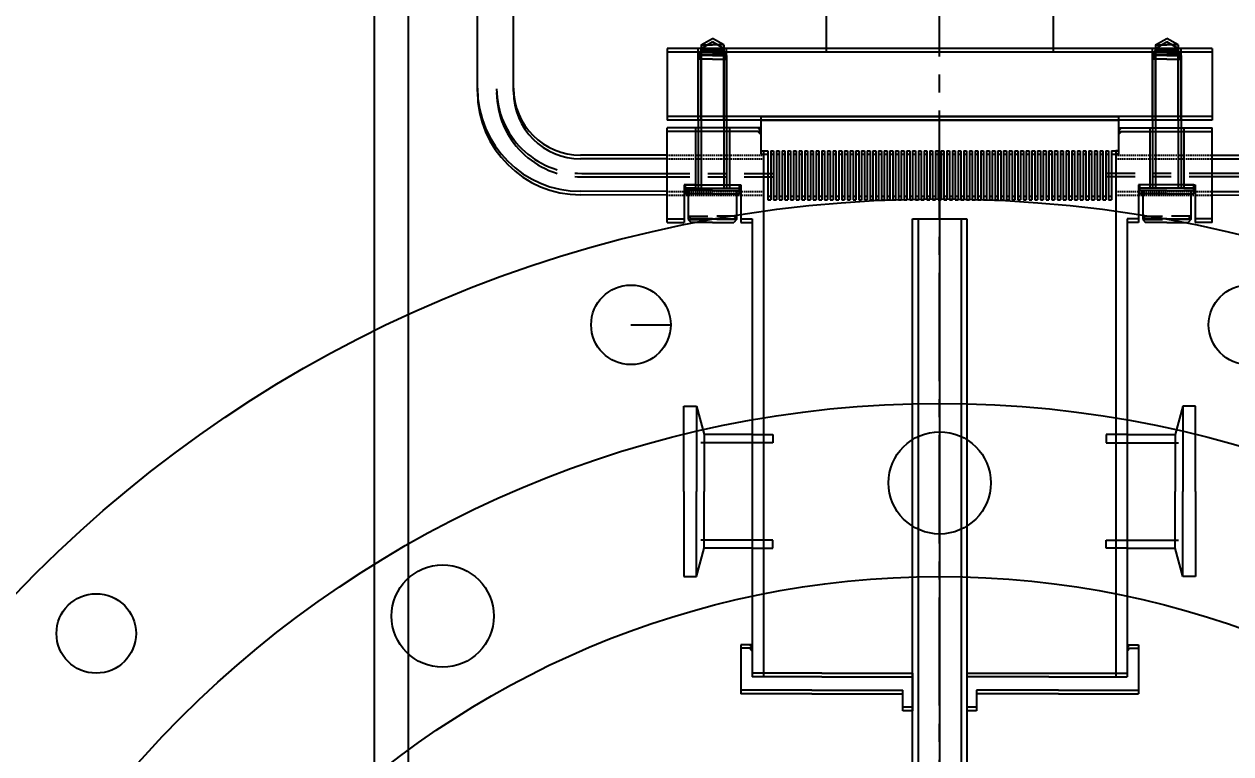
# Model space of a CAD drawing. Header units: millimetres. Extents: x 5013 to 9067, y 5076 to 6829.
# Drawn here: x 8447.5 to 8659.9, y 5647.1 to 5775.6 of the extents above; entities that cross this region are included whole.
import ezdxf

# ---------------------------------------------------------------- set-up
doc = ezdxf.new("R2010")
doc.units = ezdxf.units.MM
for name, pattern in [('CENTER2', [28.575, 19.05, -3.175, 3.175, -3.175]), ('DASHED', [19.05, 12.7, -6.35]), ('HIDDEN', [0.375, 0.25, -0.125])]:
    doc.linetypes.add(name, pattern=pattern)
doc.layers.add('1', color=3, linetype='Continuous')
doc.dimstyles.new('ISO-25', dxfattribs={"dimtxt": 2.5, "dimasz": 2.5, "dimexe": 1.25, "dimexo": 0.625, "dimtad": 1, "dimdsep": 46, "dimtxsty": 'Standard', "dimcen": 2.5, "dimadec": 0, "dimazin": 0, "dimtfac": 1, "dimtmove": 0, "dimatfit": 3, "dimfxl": 1, "dimarcsym": 0})

# ---------------------------------------------------------------- blocks, each defined once
blk = doc.blocks.new('*D416')
at = {"color": 0, "lineweight": -2, "transparency": 16777216}
blk.add_arc((5879.37, 5519.79), 1733.92, 0.08261, 6.40737, dxfattribs=at)
at = {"color": 0, "transparency": 16777216}
for points in [[(7602.05, 5713.24), (7602.88, 5713.34), (7602.18, 5715.77)], [(7613.71, 5522.29), (7612.87, 5522.29), (7613.29, 5519.79)]]:
    blk.add_solid(points, dxfattribs=at)
at = {"layer": 'Defpoints', "color": 0, "transparency": 16777216}
for p in [(8870.23, 5860.02), (7612.06, 5585.24), (5016.91, 5519.79), (5879.37, 5519.79), (7666.91, 5519.79)]:
    blk.add_point(p, dxfattribs=at)
at = {"color": 0, "transparency": 16777216, "insert": (7618.62, 5618.4), "char_height": 15, "attachment_point": 5, "rotation": 273.245}
blk.add_mtext('6.5°', dxfattribs=at)
blk = doc.blocks.new('*D417')
at = {"color": 0, "lineweight": -2, "transparency": 16777216}
blk.add_arc((5879.37, 5519.79), 1934.93, 353.60769, 6.41595, dxfattribs=at)
at = {"color": 0, "transparency": 16777216}
for points in [[(7801.77, 5735.96), (7802.6, 5736.06), (7801.9, 5738.49)], [(7802.69, 5304.32), (7801.86, 5304.41), (7801.99, 5301.88)]]:
    blk.add_solid(points, dxfattribs=at)
at = {"layer": 'Defpoints', "color": 0, "transparency": 16777216}
for p in [(8870.23, 5860.02), (5879.37, 5519.79), (5879.37, 5519.79), (7812.94, 5447.28), (8870.23, 5180.8)]:
    blk.add_point(p, dxfattribs=at)
at = {"color": 0, "transparency": 16777216, "insert": (7822.43, 5520.19), "char_height": 15, "attachment_point": 5, "rotation": 270.0118}
blk.add_mtext('13.0°', dxfattribs=at)
blk = doc.blocks.new('*U431')
at = {"color": 0}
blk.add_circle((0, 0), 9, dxfattribs=at)
blk = doc.blocks.new('*U432')
at = {"color": 0, "linetype": 'ByBlock', "lineweight": -2, "transparency": 16777216}
blk.add_blockref('*U431', (8608.65, 5694.79), dxfattribs=at)
at = {"color": 0, "linetype": 'ByBlock', "lineweight": -2, "transparency": 16777216, "rotation": 29.99999999999998}
blk.add_blockref('*U431', (8521.15, 5671.34), dxfattribs=at)
blk = doc.blocks.new('*U433')
at = {"color": 0}
blk.add_circle((0, 0), 7, dxfattribs=at)
blk = doc.blocks.new('*U434')
at = {"color": 0, "linetype": 'ByBlock', "lineweight": -2, "transparency": 16777216}
for p, rotation in [((8663, 5722.63), 329.9999999999999), ((8460.16, 5668.28), 30)]:
    blk.add_blockref('*U433', p, dxfattribs=dict(at, rotation=rotation))
blk.add_blockref('*U433', (8554.3, 5722.63), dxfattribs=at)

msp = doc.modelspace()

# ---------------------------------------------------------------- linework, layer by layer
at = {"color": 30, "linetype": 'CENTER2'}
msp.add_line((8608.649, 5169.789), (8608.649, 6403.289), dxfattribs=at)
at = {"color": 0}
for p, q in [((8588.649, 5806.789), (8588.649, 5771.289)), ((8628.649, 5806.789), (8628.649, 5771.289)), ((8588.649, 5806.164), (8588.649, 5770.664)), ((8628.649, 5806.164), (8628.649, 5770.664)), ((8656.649, 5771.289), (8560.649, 5771.289)), ((8560.649, 5771.289), (8560.649, 5759.289)), ((8656.649, 5770.664), (8560.649, 5770.664)), ((8560.649, 5770.664), (8560.649, 5758.664)), ((8566.149, 5759.289), (8566.149, 5771.289)), ((8566.149, 5758.664), (8566.149, 5770.664)), ((8566.649, 5759.289), (8566.649, 5771.289)), ((8566.649, 5758.664), (8566.649, 5770.664)), ((8570.649, 5759.289), (8570.649, 5771.289)), ((8570.649, 5758.664), (8570.649, 5770.664)), ((8571.149, 5759.289), (8571.149, 5771.289)), ((8571.149, 5758.664), (8571.149, 5770.664)), ((8646.149, 5759.289), (8646.149, 5771.289)), ((8646.149, 5758.664), (8646.149, 5770.664)), ((8646.649, 5759.289), (8646.649, 5771.289)), ((8646.649, 5758.664), (8646.649, 5770.664)), ((8650.649, 5759.289), (8650.649, 5771.289)), ((8650.649, 5758.664), (8650.649, 5770.664)), ((8651.149, 5759.289), (8651.149, 5771.289)), ((8651.149, 5758.664), (8651.149, 5770.664)), ((8656.649, 5771.289), (8656.649, 5759.289)), ((8656.649, 5770.664), (8656.649, 5758.664)), ((8608.649, 5759.289), (8560.649, 5759.289)), ((8608.649, 5758.664), (8560.649, 5758.664)), ((8577.149, 5759.289), (8640.149, 5759.289)), ((8577.149, 5759.289), (8577.149, 5753.289)), ((8577.149, 5758.664), (8640.149, 5758.664)), ((8577.149, 5758.664), (8577.149, 5752.664)), ((8637.118, 5759.289), (8580.118, 5759.289)), ((8637.118, 5758.664), (8580.118, 5758.664)), ((8656.649, 5759.289), (8608.649, 5759.289)), ((8656.649, 5758.664), (8608.649, 5758.664)), ((8640.149, 5759.289), (8640.149, 5753.289)), ((8640.149, 5758.664), (8640.149, 5752.664)), ((8560.649, 5741.289), (8560.649, 5757.289)), ((8560.649, 5740.664), (8560.649, 5756.664)), ((8565.649, 5757.289), (8565.649, 5747.289)), ((8565.649, 5756.664), (8565.649, 5746.664)), ((8571.649, 5757.289), (8571.649, 5747.289)), ((8571.649, 5756.664), (8571.649, 5746.664)), ((8577.149, 5756.789), (8576.649, 5757.289)), ((8577.149, 5756.164), (8576.649, 5756.664)), ((8577.149, 5757.289), (8577.149, 5753.289)), ((8577.149, 5756.664), (8577.149, 5752.664)), ((8640.149, 5756.789), (8640.649, 5757.289)), ((8640.149, 5757.289), (8640.149, 5753.289)), ((8640.149, 5756.164), (8640.649, 5756.664)), ((8640.149, 5756.664), (8640.149, 5752.664)), ((8645.649, 5757.289), (8645.649, 5747.289)), ((8645.649, 5756.664), (8645.649, 5746.664)), ((8651.649, 5757.289), (8651.649, 5747.289)), ((8651.649, 5756.664), (8651.649, 5746.664)), ((8656.649, 5741.289), (8656.649, 5757.289)), ((8656.649, 5740.664), (8656.649, 5756.664)), ((8560.649, 5752.487), (8545.413, 5752.487)), ((8560.649, 5751.862), (8545.413, 5751.862)), ((8577.149, 5753.289), (8577.649, 5753.289)), ((8577.149, 5753.289), (8578.399, 5753.289)), ((8577.149, 5752.664), (8577.649, 5752.664)), ((8577.149, 5752.664), (8578.399, 5752.664)), ((8577.649, 5753.289), (8577.649, 5661.289)), ((8577.649, 5753.289), (8577.649, 5661.289)), ((8577.649, 5752.664), (8577.649, 5660.664)), ((8578.399, 5753.289), (8578.399, 5745.289)), ((8578.399, 5752.664), (8578.399, 5744.664)), ((8578.899, 5753.289), (8578.899, 5745.289)), ((8578.899, 5753.289), (8579.399, 5753.289)), ((8578.899, 5752.664), (8578.899, 5744.664)), ((8578.899, 5752.664), (8579.399, 5752.664)), ((8579.399, 5753.289), (8579.399, 5745.289)), ((8579.399, 5752.664), (8579.399, 5744.664)), ((8579.899, 5753.289), (8579.899, 5745.289)), ((8579.899, 5753.289), (8580.399, 5753.289)), ((8579.899, 5752.664), (8579.899, 5744.664)), ((8579.899, 5752.664), (8580.399, 5752.664)), ((8580.399, 5753.289), (8580.399, 5745.289)), ((8580.399, 5752.664), (8580.399, 5744.664)), ((8580.899, 5753.289), (8580.899, 5745.289)), ((8580.899, 5753.289), (8581.399, 5753.289)), ((8580.899, 5752.664), (8580.899, 5744.664)), ((8580.899, 5752.664), (8581.399, 5752.664)), ((8581.399, 5753.289), (8581.399, 5745.289)), ((8581.399, 5752.664), (8581.399, 5744.664)), ((8581.899, 5753.289), (8582.399, 5753.289)), ((8581.899, 5753.289), (8581.899, 5745.289)), ((8581.899, 5752.664), (8582.399, 5752.664)), ((8581.899, 5752.664), (8581.899, 5744.664)), ((8582.399, 5753.289), (8582.399, 5745.289)), ((8582.399, 5752.664), (8582.399, 5744.664)), ((8582.899, 5753.289), (8582.899, 5745.289)), ((8582.899, 5753.289), (8583.399, 5753.289)), ((8582.899, 5752.664), (8582.899, 5744.664)), ((8582.899, 5752.664), (8583.399, 5752.664)), ((8583.399, 5753.289), (8583.399, 5745.289)), ((8583.399, 5752.664), (8583.399, 5744.664)), ((8583.899, 5753.289), (8584.399, 5753.289)), ((8583.899, 5753.289), (8583.899, 5745.289)), ((8583.899, 5752.664), (8584.399, 5752.664)), ((8583.899, 5752.664), (8583.899, 5744.664)), ((8584.399, 5753.289), (8584.399, 5745.289)), ((8584.399, 5752.664), (8584.399, 5744.664)), ((8584.899, 5753.289), (8584.899, 5745.289)), ((8584.899, 5753.289), (8585.399, 5753.289)), ((8584.899, 5752.664), (8584.899, 5744.664)), ((8584.899, 5752.664), (8585.399, 5752.664)), ((8585.399, 5753.289), (8585.399, 5745.289)), ((8585.399, 5752.664), (8585.399, 5744.664)), ((8585.899, 5753.289), (8586.399, 5753.289)), ((8585.899, 5753.289), (8585.899, 5745.289)), ((8585.899, 5752.664), (8586.399, 5752.664)), ((8585.899, 5752.664), (8585.899, 5744.664)), ((8586.399, 5753.289), (8586.399, 5745.289)), ((8586.399, 5752.664), (8586.399, 5744.664)), ((8586.899, 5753.289), (8586.899, 5745.289)), ((8586.899, 5753.289), (8587.399, 5753.289)), ((8586.899, 5752.664), (8586.899, 5744.664)), ((8586.899, 5752.664), (8587.399, 5752.664)), ((8587.399, 5753.289), (8587.399, 5745.289)), ((8587.399, 5752.664), (8587.399, 5744.664)), ((8587.899, 5753.289), (8587.899, 5745.289)), ((8587.899, 5753.289), (8588.399, 5753.289)), ((8587.899, 5752.664), (8587.899, 5744.664)), ((8587.899, 5752.664), (8588.399, 5752.664)), ((8588.399, 5753.289), (8588.399, 5745.289)), ((8588.399, 5752.664), (8588.399, 5744.664)), ((8588.899, 5753.289), (8588.899, 5745.289)), ((8588.899, 5753.289), (8589.399, 5753.289)), ((8588.899, 5752.664), (8588.899, 5744.664)), ((8588.899, 5752.664), (8589.399, 5752.664)), ((8589.399, 5753.289), (8589.399, 5745.289)), ((8589.399, 5752.664), (8589.399, 5744.664)), ((8589.899, 5753.289), (8589.899, 5745.289)), ((8589.899, 5753.289), (8590.399, 5753.289)), ((8589.899, 5752.664), (8589.899, 5744.664)), ((8589.899, 5752.664), (8590.399, 5752.664)), ((8590.399, 5753.289), (8590.399, 5745.289)), ((8590.399, 5752.664), (8590.399, 5744.664)), ((8590.899, 5753.289), (8590.899, 5745.289)), ((8590.899, 5753.289), (8591.399, 5753.289)), ((8590.899, 5752.664), (8590.899, 5744.664)), ((8590.899, 5752.664), (8591.399, 5752.664)), ((8591.399, 5753.289), (8591.399, 5745.289)), ((8591.399, 5752.664), (8591.399, 5744.664)), ((8591.899, 5753.289), (8591.899, 5745.289)), ((8591.899, 5753.289), (8592.399, 5753.289)), ((8591.899, 5752.664), (8591.899, 5744.664)), ((8591.899, 5752.664), (8592.399, 5752.664)), ((8592.399, 5753.289), (8592.399, 5745.289)), ((8592.399, 5752.664), (8592.399, 5744.664)), ((8592.899, 5753.289), (8592.899, 5745.289)), ((8592.899, 5753.289), (8593.399, 5753.289)), ((8592.899, 5752.664), (8592.899, 5744.664)), ((8592.899, 5752.664), (8593.399, 5752.664)), ((8593.399, 5753.289), (8593.399, 5745.289)), ((8593.399, 5752.664), (8593.399, 5744.664)), ((8593.899, 5753.289), (8593.899, 5745.289)), ((8593.899, 5753.289), (8594.399, 5753.289)), ((8593.899, 5752.664), (8593.899, 5744.664)), ((8593.899, 5752.664), (8594.399, 5752.664)), ((8594.399, 5753.289), (8594.399, 5745.289)), ((8594.399, 5752.664), (8594.399, 5744.664)), ((8594.899, 5753.289), (8595.399, 5753.289)), ((8594.899, 5753.289), (8594.899, 5745.289)), ((8594.899, 5752.664), (8595.399, 5752.664)), ((8594.899, 5752.664), (8594.899, 5744.664)), ((8595.399, 5753.289), (8595.399, 5745.289)), ((8595.399, 5752.664), (8595.399, 5744.664)), ((8595.899, 5753.289), (8595.899, 5745.289)), ((8595.899, 5753.289), (8596.399, 5753.289)), ((8595.899, 5752.664), (8595.899, 5744.664)), ((8595.899, 5752.664), (8596.399, 5752.664)), ((8596.399, 5753.289), (8596.399, 5745.289)), ((8596.399, 5752.664), (8596.399, 5744.664)), ((8596.899, 5753.289), (8597.399, 5753.289)), ((8596.899, 5753.289), (8596.899, 5745.289)), ((8596.899, 5752.664), (8597.399, 5752.664)), ((8596.899, 5752.664), (8596.899, 5744.664)), ((8597.399, 5753.289), (8597.399, 5745.289)), ((8597.399, 5752.664), (8597.399, 5744.664)), ((8597.899, 5753.289), (8597.899, 5745.289)), ((8597.899, 5753.289), (8598.399, 5753.289)), ((8597.899, 5752.664), (8597.899, 5744.664)), ((8597.899, 5752.664), (8598.399, 5752.664)), ((8598.399, 5753.289), (8598.399, 5745.289)), ((8598.399, 5752.664), (8598.399, 5744.664)), ((8598.899, 5753.289), (8598.899, 5745.289)), ((8598.899, 5753.289), (8599.399, 5753.289)), ((8598.899, 5752.664), (8598.899, 5744.664)), ((8598.899, 5752.664), (8599.399, 5752.664)), ((8599.399, 5753.289), (8599.399, 5745.289)), ((8599.399, 5752.664), (8599.399, 5744.664)), ((8599.899, 5753.289), (8599.899, 5745.289)), ((8599.899, 5753.289), (8600.399, 5753.289)), ((8599.899, 5752.664), (8599.899, 5744.664)), ((8599.899, 5752.664), (8600.399, 5752.664)), ((8600.399, 5753.289), (8600.399, 5745.289)), ((8600.399, 5752.664), (8600.399, 5744.664)), ((8600.899, 5753.289), (8600.899, 5745.289)), ((8600.899, 5753.289), (8601.399, 5753.289)), ((8600.899, 5752.664), (8600.899, 5744.664)), ((8600.899, 5752.664), (8601.399, 5752.664)), ((8601.399, 5753.289), (8601.399, 5745.289)), ((8601.399, 5752.664), (8601.399, 5744.664)), ((8601.899, 5753.289), (8601.899, 5745.289)), ((8601.899, 5753.289), (8602.399, 5753.289)), ((8601.899, 5752.664), (8601.899, 5744.664)), ((8601.899, 5752.664), (8602.399, 5752.664)), ((8602.399, 5753.289), (8602.399, 5745.289)), ((8602.399, 5752.664), (8602.399, 5744.664)), ((8602.899, 5753.289), (8602.899, 5745.289)), ((8602.899, 5753.289), (8603.399, 5753.289)), ((8602.899, 5752.664), (8602.899, 5744.664)), ((8602.899, 5752.664), (8603.399, 5752.664)), ((8603.399, 5753.289), (8603.399, 5745.289)), ((8603.399, 5752.664), (8603.399, 5744.664)), ((8603.899, 5753.289), (8603.899, 5745.289)), ((8603.899, 5753.289), (8604.399, 5753.289)), ((8603.899, 5752.664), (8603.899, 5744.664)), ((8603.899, 5752.664), (8604.399, 5752.664)), ((8604.399, 5753.289), (8604.399, 5745.289)), ((8604.399, 5752.664), (8604.399, 5744.664)), ((8604.899, 5753.289), (8604.899, 5745.289)), ((8604.899, 5753.289), (8605.399, 5753.289)), ((8604.899, 5752.664), (8604.899, 5744.664)), ((8604.899, 5752.664), (8605.399, 5752.664)), ((8605.399, 5753.289), (8605.399, 5745.289)), ((8605.399, 5752.664), (8605.399, 5744.664)), ((8605.899, 5753.289), (8606.399, 5753.289)), ((8605.899, 5753.289), (8605.899, 5745.289)), ((8605.899, 5752.664), (8606.399, 5752.664)), ((8605.899, 5752.664), (8605.899, 5744.664)), ((8606.399, 5753.289), (8606.399, 5745.289)), ((8606.399, 5752.664), (8606.399, 5744.664)), ((8606.899, 5753.289), (8606.899, 5745.289)), ((8606.899, 5753.289), (8607.399, 5753.289)), ((8606.899, 5752.664), (8606.899, 5744.664)), ((8606.899, 5752.664), (8607.399, 5752.664)), ((8607.399, 5753.289), (8607.399, 5745.289)), ((8607.399, 5752.664), (8607.399, 5744.664)), ((8607.899, 5753.289), (8608.399, 5753.289)), ((8607.899, 5753.289), (8607.899, 5745.289)), ((8607.899, 5752.664), (8608.399, 5752.664)), ((8607.899, 5752.664), (8607.899, 5744.664)), ((8608.399, 5753.289), (8608.399, 5745.289)), ((8608.399, 5752.664), (8608.399, 5744.664)), ((8608.899, 5753.289), (8608.899, 5745.289)), ((8608.899, 5753.289), (8609.399, 5753.289)), ((8608.899, 5752.664), (8608.899, 5744.664)), ((8608.899, 5752.664), (8609.399, 5752.664)), ((8609.399, 5753.289), (8609.399, 5745.289)), ((8609.399, 5752.664), (8609.399, 5744.664)), ((8609.899, 5753.289), (8609.899, 5745.289)), ((8609.899, 5753.289), (8610.399, 5753.289)), ((8609.899, 5752.664), (8609.899, 5744.664)), ((8609.899, 5752.664), (8610.399, 5752.664)), ((8610.399, 5753.289), (8610.399, 5745.289)), ((8610.399, 5752.664), (8610.399, 5744.664)), ((8610.899, 5753.289), (8610.899, 5745.289)), ((8610.899, 5753.289), (8611.399, 5753.289)), ((8610.899, 5752.664), (8610.899, 5744.664)), ((8610.899, 5752.664), (8611.399, 5752.664)), ((8611.399, 5753.289), (8611.399, 5745.289)), ((8611.399, 5752.664), (8611.399, 5744.664)), ((8611.899, 5753.289), (8611.899, 5745.289)), ((8611.899, 5753.289), (8612.399, 5753.289)), ((8611.899, 5752.664), (8611.899, 5744.664)), ((8611.899, 5752.664), (8612.399, 5752.664)), ((8612.399, 5753.289), (8612.399, 5745.289)), ((8612.399, 5752.664), (8612.399, 5744.664)), ((8612.899, 5753.289), (8612.899, 5745.289)), ((8612.899, 5753.289), (8613.399, 5753.289)), ((8612.899, 5752.664), (8612.899, 5744.664)), ((8612.899, 5752.664), (8613.399, 5752.664)), ((8613.399, 5753.289), (8613.399, 5745.289)), ((8613.399, 5752.664), (8613.399, 5744.664)), ((8613.899, 5753.289), (8613.899, 5745.289)), ((8613.899, 5753.289), (8614.399, 5753.289)), ((8613.899, 5752.664), (8613.899, 5744.664)), ((8613.899, 5752.664), (8614.399, 5752.664)), ((8614.399, 5753.289), (8614.399, 5745.289)), ((8614.399, 5752.664), (8614.399, 5744.664)), ((8614.899, 5753.289), (8614.899, 5745.289)), ((8614.899, 5753.289), (8615.399, 5753.289)), ((8614.899, 5752.664), (8614.899, 5744.664)), ((8614.899, 5752.664), (8615.399, 5752.664)), ((8615.399, 5753.289), (8615.399, 5745.289)), ((8615.399, 5752.664), (8615.399, 5744.664)), ((8615.899, 5753.289), (8615.899, 5745.289)), ((8615.899, 5753.289), (8616.399, 5753.289)), ((8615.899, 5752.664), (8615.899, 5744.664)), ((8615.899, 5752.664), (8616.399, 5752.664)), ((8616.399, 5753.289), (8616.399, 5745.289)), ((8616.399, 5752.664), (8616.399, 5744.664)), ((8616.899, 5753.289), (8617.399, 5753.289)), ((8616.899, 5753.289), (8616.899, 5745.289)), ((8616.899, 5752.664), (8617.399, 5752.664)), ((8616.899, 5752.664), (8616.899, 5744.664)), ((8617.399, 5753.289), (8617.399, 5745.289)), ((8617.399, 5752.664), (8617.399, 5744.664)), ((8617.899, 5753.289), (8617.899, 5745.289)), ((8617.899, 5753.289), (8618.399, 5753.289)), ((8617.899, 5752.664), (8617.899, 5744.664)), ((8617.899, 5752.664), (8618.399, 5752.664)), ((8618.399, 5753.289), (8618.399, 5745.289)), ((8618.399, 5752.664), (8618.399, 5744.664)), ((8618.899, 5753.289), (8619.399, 5753.289)), ((8618.899, 5753.289), (8618.899, 5745.289)), ((8618.899, 5752.664), (8619.399, 5752.664)), ((8618.899, 5752.664), (8618.899, 5744.664)), ((8619.399, 5753.289), (8619.399, 5745.289)), ((8619.399, 5752.664), (8619.399, 5744.664)), ((8619.899, 5753.289), (8619.899, 5745.289)), ((8619.899, 5753.289), (8620.399, 5753.289)), ((8619.899, 5752.664), (8619.899, 5744.664)), ((8619.899, 5752.664), (8620.399, 5752.664)), ((8620.399, 5753.289), (8620.399, 5745.289)), ((8620.399, 5752.664), (8620.399, 5744.664)), ((8620.899, 5753.289), (8620.899, 5745.289)), ((8620.899, 5753.289), (8621.399, 5753.289)), ((8620.899, 5752.664), (8620.899, 5744.664)), ((8620.899, 5752.664), (8621.399, 5752.664)), ((8621.399, 5753.289), (8621.399, 5745.289)), ((8621.399, 5752.664), (8621.399, 5744.664)), ((8621.899, 5753.289), (8621.899, 5745.289)), ((8621.899, 5753.289), (8622.399, 5753.289)), ((8621.899, 5752.664), (8621.899, 5744.664)), ((8621.899, 5752.664), (8622.399, 5752.664)), ((8622.399, 5753.289), (8622.399, 5745.289)), ((8622.399, 5752.664), (8622.399, 5744.664)), ((8622.899, 5753.289), (8622.899, 5745.289)), ((8622.899, 5753.289), (8623.399, 5753.289)), ((8622.899, 5752.664), (8622.899, 5744.664)), ((8622.899, 5752.664), (8623.399, 5752.664)), ((8623.399, 5753.289), (8623.399, 5745.289)), ((8623.399, 5752.664), (8623.399, 5744.664)), ((8623.899, 5753.289), (8623.899, 5745.289)), ((8623.899, 5753.289), (8624.399, 5753.289)), ((8623.899, 5752.664), (8623.899, 5744.664)), ((8623.899, 5752.664), (8624.399, 5752.664)), ((8624.399, 5753.289), (8624.399, 5745.289)), ((8624.399, 5752.664), (8624.399, 5744.664)), ((8624.899, 5753.289), (8624.899, 5745.289)), ((8624.899, 5753.289), (8625.399, 5753.289)), ((8624.899, 5752.664), (8624.899, 5744.664)), ((8624.899, 5752.664), (8625.399, 5752.664)), ((8625.399, 5753.289), (8625.399, 5745.289)), ((8625.399, 5752.664), (8625.399, 5744.664)), ((8625.899, 5753.289), (8625.899, 5745.289)), ((8625.899, 5753.289), (8626.399, 5753.289)), ((8625.899, 5752.664), (8625.899, 5744.664)), ((8625.899, 5752.664), (8626.399, 5752.664)), ((8626.399, 5753.289), (8626.399, 5745.289)), ((8626.399, 5752.664), (8626.399, 5744.664)), ((8626.899, 5753.289), (8626.899, 5745.289)), ((8626.899, 5753.289), (8627.399, 5753.289)), ((8626.899, 5752.664), (8626.899, 5744.664)), ((8626.899, 5752.664), (8627.399, 5752.664)), ((8627.399, 5753.289), (8627.399, 5745.289)), ((8627.399, 5752.664), (8627.399, 5744.664)), ((8627.899, 5753.289), (8628.399, 5753.289)), ((8627.899, 5753.289), (8627.899, 5745.289)), ((8627.899, 5752.664), (8628.399, 5752.664)), ((8627.899, 5752.664), (8627.899, 5744.664)), ((8628.399, 5753.289), (8628.399, 5745.289)), ((8628.399, 5752.664), (8628.399, 5744.664)), ((8628.899, 5753.289), (8628.899, 5745.289)), ((8628.899, 5753.289), (8629.399, 5753.289)), ((8628.899, 5752.664), (8628.899, 5744.664)), ((8628.899, 5752.664), (8629.399, 5752.664)), ((8629.399, 5753.289), (8629.399, 5745.289)), ((8629.399, 5752.664), (8629.399, 5744.664)), ((8629.899, 5753.289), (8630.399, 5753.289)), ((8629.899, 5753.289), (8629.899, 5745.289)), ((8629.899, 5752.664), (8630.399, 5752.664)), ((8629.899, 5752.664), (8629.899, 5744.664)), ((8630.399, 5753.289), (8630.399, 5745.289)), ((8630.399, 5752.664), (8630.399, 5744.664)), ((8630.899, 5753.289), (8630.899, 5745.289)), ((8630.899, 5753.289), (8631.399, 5753.289)), ((8630.899, 5752.664), (8630.899, 5744.664)), ((8630.899, 5752.664), (8631.399, 5752.664)), ((8631.399, 5753.289), (8631.399, 5745.289)), ((8631.399, 5752.664), (8631.399, 5744.664)), ((8631.899, 5753.289), (8631.899, 5745.289)), ((8631.899, 5753.289), (8632.399, 5753.289)), ((8631.899, 5752.664), (8631.899, 5744.664)), ((8631.899, 5752.664), (8632.399, 5752.664)), ((8632.399, 5753.289), (8632.399, 5745.289)), ((8632.399, 5752.664), (8632.399, 5744.664)), ((8632.899, 5753.289), (8632.899, 5745.289)), ((8632.899, 5753.289), (8633.399, 5753.289)), ((8632.899, 5752.664), (8632.899, 5744.664)), ((8632.899, 5752.664), (8633.399, 5752.664)), ((8633.399, 5753.289), (8633.399, 5745.289)), ((8633.399, 5752.664), (8633.399, 5744.664)), ((8633.899, 5753.289), (8633.899, 5745.289)), ((8633.899, 5753.289), (8634.399, 5753.289)), ((8633.899, 5752.664), (8633.899, 5744.664)), ((8633.899, 5752.664), (8634.399, 5752.664)), ((8634.399, 5753.289), (8634.399, 5745.289)), ((8634.399, 5752.664), (8634.399, 5744.664)), ((8634.899, 5753.289), (8634.899, 5745.289)), ((8634.899, 5753.289), (8635.399, 5753.289)), ((8634.899, 5752.664), (8634.899, 5744.664)), ((8634.899, 5752.664), (8635.399, 5752.664)), ((8635.399, 5753.289), (8635.399, 5745.289)), ((8635.399, 5752.664), (8635.399, 5744.664)), ((8635.899, 5753.289), (8635.899, 5745.289)), ((8635.899, 5753.289), (8636.399, 5753.289)), ((8635.899, 5752.664), (8635.899, 5744.664)), ((8635.899, 5752.664), (8636.399, 5752.664)), ((8636.399, 5753.289), (8636.399, 5745.289)), ((8636.399, 5752.664), (8636.399, 5744.664)), ((8636.899, 5753.289), (8636.899, 5745.289)), ((8636.899, 5753.289), (8637.399, 5753.289)), ((8636.899, 5752.664), (8636.899, 5744.664)), ((8636.899, 5752.664), (8637.399, 5752.664)), ((8637.399, 5753.289), (8637.399, 5745.289)), ((8637.399, 5752.664), (8637.399, 5744.664)), ((8637.899, 5753.289), (8637.899, 5745.289)), ((8637.899, 5753.289), (8638.399, 5753.289)), ((8637.899, 5752.664), (8637.899, 5744.664)), ((8637.899, 5752.664), (8638.399, 5752.664)), ((8638.399, 5753.289), (8638.399, 5745.289)), ((8638.399, 5752.664), (8638.399, 5744.664)), ((8638.899, 5753.289), (8640.149, 5753.289)), ((8638.899, 5753.289), (8638.899, 5745.289)), ((8638.899, 5752.664), (8640.149, 5752.664)), ((8638.899, 5752.664), (8638.899, 5744.664)), ((8639.649, 5753.289), (8639.649, 5661.289)), ((8640.149, 5753.289), (8639.649, 5753.289)), ((8639.649, 5753.289), (8639.649, 5661.289)), ((8639.649, 5752.664), (8639.649, 5660.664)), ((8640.149, 5752.664), (8639.649, 5752.664)), ((8656.649, 5752.487), (8671.886, 5752.487)), ((8656.649, 5751.862), (8671.886, 5751.862)), ((8565.649, 5747.289), (8563.649, 5747.289)), ((8563.649, 5747.289), (8563.649, 5741.289)), ((8563.899, 5747.289), (8573.399, 5747.289)), ((8571.649, 5747.289), (8573.649, 5747.289)), ((8573.649, 5747.289), (8573.649, 5741.289)), ((8645.649, 5747.289), (8643.649, 5747.289)), ((8643.649, 5747.289), (8643.649, 5741.289)), ((8653.399, 5747.289), (8643.899, 5747.289)), ((8651.649, 5747.289), (8653.649, 5747.289)), ((8653.649, 5747.289), (8653.649, 5741.289)), ((8560.649, 5746.09), (8545.45, 5746.137)), ((8560.649, 5745.465), (8545.45, 5745.512)), ((8565.649, 5746.664), (8563.649, 5746.664)), ((8563.649, 5746.664), (8563.649, 5740.664)), ((8563.899, 5746.664), (8573.399, 5746.664)), ((8571.649, 5746.664), (8573.649, 5746.664)), ((8573.649, 5746.664), (8573.649, 5740.664)), ((8578.399, 5745.289), (8578.899, 5745.289)), ((8579.399, 5745.289), (8579.899, 5745.289)), ((8580.399, 5745.289), (8580.899, 5745.289)), ((8581.399, 5745.289), (8581.899, 5745.289)), ((8582.399, 5745.289), (8582.899, 5745.289)), ((8583.399, 5745.289), (8583.899, 5745.289)), ((8584.399, 5745.289), (8584.899, 5745.289)), ((8585.399, 5745.289), (8585.899, 5745.289)), ((8586.399, 5745.289), (8586.899, 5745.289)), ((8587.399, 5745.289), (8587.899, 5745.289)), ((8588.399, 5745.289), (8588.899, 5745.289)), ((8588.899, 5745.289), (8588.899, 5745.289)), ((8589.399, 5745.289), (8589.899, 5745.289)), ((8590.399, 5745.289), (8590.899, 5745.289)), ((8591.399, 5745.289), (8591.899, 5745.289)), ((8592.399, 5745.289), (8592.899, 5745.289)), ((8593.399, 5745.289), (8593.899, 5745.289)), ((8594.399, 5745.289), (8594.899, 5745.289)), ((8595.399, 5745.289), (8595.899, 5745.289)), ((8596.399, 5745.289), (8596.899, 5745.289)), ((8597.399, 5745.289), (8597.899, 5745.289)), ((8598.399, 5745.289), (8598.899, 5745.289)), ((8599.399, 5745.289), (8599.899, 5745.289)), ((8599.899, 5745.289), (8599.899, 5745.289)), ((8600.399, 5745.289), (8600.899, 5745.289)), ((8601.399, 5745.289), (8601.899, 5745.289)), ((8602.399, 5745.289), (8602.899, 5745.289)), ((8603.399, 5745.289), (8603.899, 5745.289)), ((8604.399, 5745.289), (8604.899, 5745.289)), ((8605.399, 5745.289), (8605.899, 5745.289)), ((8606.399, 5745.289), (8606.899, 5745.289)), ((8607.399, 5745.289), (8607.899, 5745.289)), ((8608.399, 5745.289), (8608.899, 5745.289)), ((8609.399, 5745.289), (8609.899, 5745.289)), ((8610.399, 5745.289), (8610.899, 5745.289)), ((8610.899, 5745.289), (8610.899, 5745.289)), ((8611.399, 5745.289), (8611.899, 5745.289)), ((8612.399, 5745.289), (8612.899, 5745.289)), ((8613.399, 5745.289), (8613.899, 5745.289)), ((8614.399, 5745.289), (8614.899, 5745.289)), ((8615.399, 5745.289), (8615.899, 5745.289)), ((8616.399, 5745.289), (8616.899, 5745.289)), ((8617.399, 5745.289), (8617.899, 5745.289)), ((8618.399, 5745.289), (8618.899, 5745.289)), ((8619.399, 5745.289), (8619.899, 5745.289)), ((8620.399, 5745.289), (8620.899, 5745.289)), ((8621.399, 5745.289), (8621.899, 5745.289)), ((8621.899, 5745.289), (8621.899, 5745.289)), ((8622.399, 5745.289), (8622.899, 5745.289)), ((8623.399, 5745.289), (8623.899, 5745.289)), ((8624.399, 5745.289), (8624.899, 5745.289)), ((8625.399, 5745.289), (8625.899, 5745.289)), ((8626.399, 5745.289), (8626.899, 5745.289)), ((8627.399, 5745.289), (8627.899, 5745.289)), ((8628.399, 5745.289), (8628.899, 5745.289)), ((8629.399, 5745.289), (8629.899, 5745.289)), ((8630.399, 5745.289), (8630.899, 5745.289)), ((8631.399, 5745.289), (8631.899, 5745.289)), ((8632.399, 5745.289), (8632.899, 5745.289)), ((8632.899, 5745.289), (8632.899, 5745.289)), ((8633.399, 5745.289), (8633.899, 5745.289)), ((8634.399, 5745.289), (8634.899, 5745.289)), ((8635.399, 5745.289), (8635.899, 5745.289)), ((8636.399, 5745.289), (8636.899, 5745.289)), ((8637.399, 5745.289), (8637.899, 5745.289)), ((8638.399, 5745.289), (8638.899, 5745.289)), ((8645.649, 5746.664), (8643.649, 5746.664)), ((8643.649, 5746.664), (8643.649, 5740.664)), ((8653.399, 5746.664), (8643.899, 5746.664)), ((8651.649, 5746.664), (8653.649, 5746.664)), ((8653.649, 5746.664), (8653.649, 5740.664)), ((8656.649, 5746.09), (8671.848, 5746.137)), ((8656.649, 5745.465), (8671.848, 5745.512)), ((8578.399, 5744.664), (8578.899, 5744.664)), ((8579.399, 5744.664), (8579.899, 5744.664)), ((8580.399, 5744.664), (8580.899, 5744.664)), ((8581.399, 5744.664), (8581.899, 5744.664)), ((8582.399, 5744.664), (8582.899, 5744.664)), ((8583.399, 5744.664), (8583.899, 5744.664)), ((8584.399, 5744.664), (8584.899, 5744.664)), ((8585.399, 5744.664), (8585.899, 5744.664)), ((8586.399, 5744.664), (8586.899, 5744.664)), ((8587.399, 5744.664), (8587.899, 5744.664)), ((8588.399, 5744.664), (8588.899, 5744.664)), ((8588.899, 5744.664), (8588.899, 5744.664)), ((8589.399, 5744.664), (8589.899, 5744.664)), ((8590.399, 5744.664), (8590.899, 5744.664)), ((8591.399, 5744.664), (8591.899, 5744.664)), ((8592.399, 5744.664), (8592.899, 5744.664)), ((8593.399, 5744.664), (8593.899, 5744.664)), ((8594.399, 5744.664), (8594.899, 5744.664)), ((8595.399, 5744.664), (8595.899, 5744.664)), ((8596.399, 5744.664), (8596.899, 5744.664)), ((8597.399, 5744.664), (8597.899, 5744.664)), ((8598.399, 5744.664), (8598.899, 5744.664)), ((8599.399, 5744.664), (8599.899, 5744.664)), ((8599.899, 5744.664), (8599.899, 5744.664)), ((8600.399, 5744.664), (8600.899, 5744.664)), ((8601.399, 5744.664), (8601.899, 5744.664)), ((8602.399, 5744.664), (8602.899, 5744.664)), ((8603.399, 5744.664), (8603.899, 5744.664)), ((8604.399, 5744.664), (8604.899, 5744.664)), ((8605.399, 5744.664), (8605.899, 5744.664)), ((8606.399, 5744.664), (8606.899, 5744.664)), ((8607.399, 5744.664), (8607.899, 5744.664)), ((8608.399, 5744.664), (8608.899, 5744.664)), ((8608.649, 5744.789), (8608.649, 5294.789)), ((8609.399, 5744.664), (8609.899, 5744.664)), ((8610.399, 5744.664), (8610.899, 5744.664)), ((8610.899, 5744.664), (8610.899, 5744.664)), ((8611.399, 5744.664), (8611.899, 5744.664)), ((8612.399, 5744.664), (8612.899, 5744.664)), ((8613.399, 5744.664), (8613.899, 5744.664)), ((8614.399, 5744.664), (8614.899, 5744.664)), ((8615.399, 5744.664), (8615.899, 5744.664)), ((8616.399, 5744.664), (8616.899, 5744.664)), ((8617.399, 5744.664), (8617.899, 5744.664)), ((8618.399, 5744.664), (8618.899, 5744.664)), ((8619.399, 5744.664), (8619.899, 5744.664)), ((8620.399, 5744.664), (8620.899, 5744.664)), ((8621.399, 5744.664), (8621.899, 5744.664)), ((8621.899, 5744.664), (8621.899, 5744.664)), ((8622.399, 5744.664), (8622.899, 5744.664)), ((8623.399, 5744.664), (8623.899, 5744.664)), ((8624.399, 5744.664), (8624.899, 5744.664)), ((8625.399, 5744.664), (8625.899, 5744.664)), ((8626.399, 5744.664), (8626.899, 5744.664)), ((8627.399, 5744.664), (8627.899, 5744.664)), ((8628.399, 5744.664), (8628.899, 5744.664)), ((8629.399, 5744.664), (8629.899, 5744.664)), ((8630.399, 5744.664), (8630.899, 5744.664)), ((8631.399, 5744.664), (8631.899, 5744.664)), ((8632.399, 5744.664), (8632.899, 5744.664)), ((8632.899, 5744.664), (8632.899, 5744.664)), ((8633.399, 5744.664), (8633.899, 5744.664)), ((8634.399, 5744.664), (8634.899, 5744.664)), ((8635.399, 5744.664), (8635.899, 5744.664)), ((8636.399, 5744.664), (8636.899, 5744.664)), ((8637.399, 5744.664), (8637.899, 5744.664)), ((8638.399, 5744.664), (8638.899, 5744.664)), ((8573.649, 5741.289), (8575.649, 5741.289)), ((8573.649, 5740.664), (8575.649, 5740.664)), ((8575.649, 5741.289), (8575.649, 5661.289)), ((8575.649, 5741.289), (8575.649, 5661.289)), ((8575.649, 5740.664), (8575.649, 5660.664)), ((8603.884, 5572.053), (8603.884, 5741.289)), ((8603.884, 5741.289), (8613.414, 5741.289)), ((8604.884, 5741.289), (8604.884, 5572.053)), ((8612.414, 5741.289), (8612.414, 5572.053)), ((8613.414, 5741.289), (8613.414, 5572.053)), ((8641.649, 5741.289), (8641.649, 5661.289)), ((8643.649, 5741.289), (8641.649, 5741.289)), ((8641.649, 5741.289), (8641.649, 5661.289)), ((8641.649, 5740.664), (8641.649, 5660.664)), ((8643.649, 5740.664), (8641.649, 5740.664)), ((8554.297, 5722.633), (8561.297, 5722.653)), ((8608.651, 5708.789), (8608.651, 5330.789)), ((8608.649, 5694.789), (8608.649, 5685.789)), ((8575.649, 5666.289), (8573.649, 5666.289)), ((8573.649, 5666.289), (8573.649, 5658.289)), ((8575.149, 5666.289), (8575.649, 5665.789)), ((8575.649, 5666.289), (8575.649, 5661.289)), ((8641.649, 5666.289), (8643.649, 5666.289)), ((8642.149, 5666.289), (8641.649, 5665.789)), ((8641.649, 5666.289), (8641.649, 5661.289)), ((8643.649, 5666.289), (8643.649, 5658.289)), ((8575.649, 5665.664), (8573.649, 5665.664)), ((8573.649, 5665.664), (8573.649, 5657.664)), ((8575.149, 5665.664), (8575.649, 5665.164)), ((8575.649, 5665.664), (8575.649, 5660.664)), ((8641.649, 5665.664), (8643.649, 5665.664)), ((8642.149, 5665.664), (8641.649, 5665.164)), ((8641.649, 5665.664), (8641.649, 5660.664)), ((8643.649, 5665.664), (8643.649, 5657.664)), ((8587.884, 5661.289), (8575.649, 5661.289)), ((8587.884, 5660.664), (8575.649, 5660.664)), ((8587.884, 5661.289), (8603.884, 5661.289)), ((8587.884, 5660.664), (8603.884, 5660.664)), ((8603.884, 5661.289), (8603.884, 5655.289)), ((8603.884, 5660.664), (8603.884, 5654.664)), ((8613.414, 5661.289), (8613.414, 5655.289)), ((8613.414, 5661.289), (8613.414, 5655.289)), ((8613.414, 5661.289), (8627.849, 5661.289)), ((8613.414, 5660.664), (8613.414, 5654.664)), ((8613.414, 5660.664), (8613.414, 5654.664)), ((8627.849, 5660.664), (8613.414, 5660.664)), ((8627.849, 5661.289), (8641.649, 5661.289)), ((8627.849, 5660.664), (8641.649, 5660.664)), ((8586.144, 5658.289), (8573.649, 5658.289)), ((8586.144, 5658.289), (8602.144, 5658.289)), ((8602.144, 5655.289), (8602.144, 5658.289)), ((8615.152, 5658.289), (8615.152, 5655.289)), ((8629.587, 5658.289), (8615.152, 5658.289)), ((8629.587, 5658.289), (8643.649, 5658.289)), ((8586.144, 5657.664), (8573.649, 5657.664)), ((8586.144, 5657.664), (8602.144, 5657.664)), ((8602.144, 5654.664), (8602.144, 5657.664)), ((8615.152, 5657.664), (8615.152, 5654.664)), ((8629.587, 5657.664), (8615.152, 5657.664)), ((8629.587, 5657.664), (8643.649, 5657.664)), ((8603.884, 5655.289), (8602.144, 5655.289)), ((8603.884, 5654.664), (8602.144, 5654.664)), ((8615.152, 5655.289), (8613.414, 5655.289)), ((8615.152, 5654.664), (8613.414, 5654.664))]:
    msp.add_line(p, q, dxfattribs=at)
at = {"color": 0, "linetype": 'HIDDEN'}
for p, q in [((8560.649, 5752.487), (8577.649, 5752.487)), ((8560.649, 5751.862), (8577.649, 5751.862)), ((8639.649, 5752.487), (8656.649, 5752.487)), ((8639.649, 5751.862), (8656.649, 5751.862)), ((8560.649, 5746.09), (8577.649, 5746.09)), ((8560.649, 5745.465), (8577.649, 5745.465)), ((8639.649, 5746.09), (8656.649, 5746.09)), ((8639.649, 5745.465), (8656.649, 5745.465))]:
    msp.add_line(p, q, dxfattribs=at)
at = {"color": 0, "linetype": 'CENTER2'}
for p, q in [((8545.64, 5749.289), (8579.205, 5749.289)), ((8671.658, 5749.289), (8638.094, 5749.289)), ((8545.64, 5748.664), (8579.205, 5748.664)), ((8671.658, 5748.664), (8638.094, 5748.664))]:
    msp.add_line(p, q, dxfattribs=at)
at = {"color": 0, "lineweight": 25}
for p, q in [((8575.649, 5703.289), (8567.197, 5703.289)), ((8641.649, 5703.289), (8650.102, 5703.289)), ((8575.649, 5683.289), (8567.197, 5683.289)), ((8641.649, 5683.289), (8650.102, 5683.289))]:
    msp.add_line(p, q, dxfattribs=at)
at = {"color": 0, "linetype": 'DASHED'}
for p, q in [((8575.649, 5703.289), (8579.307, 5703.289)), ((8579.307, 5703.289), (8579.307, 5701.849)), ((8641.649, 5703.289), (8637.992, 5703.289)), ((8637.992, 5703.289), (8637.992, 5701.849)), ((8579.307, 5701.849), (8563.607, 5701.849)), ((8637.992, 5701.849), (8653.692, 5701.849)), ((8579.307, 5684.728), (8563.607, 5684.728)), ((8575.649, 5683.289), (8579.307, 5683.288)), ((8579.307, 5683.288), (8579.307, 5684.728)), ((8637.992, 5683.288), (8637.992, 5684.728)), ((8637.992, 5684.728), (8653.692, 5684.728)), ((8641.649, 5683.289), (8637.992, 5683.288))]:
    msp.add_line(p, q, dxfattribs=at)
at = {"color": 0}
msp.add_circle((8608.651, 5519.789), 225, dxfattribs=at)
at = {"color": 1}
for radius in [189, 158.511]:
    msp.add_circle((8608.649, 5519.789), radius, dxfattribs=at)
at = {"color": 0}
for centre, radius in [((8545.451, 5764.312), 18.175), ((8545.451, 5764.312), 11.825), ((8545.451, 5763.687), 18.175), ((8545.451, 5763.687), 11.825)]:
    msp.add_arc(centre, radius, 180.00011, 269.99952, dxfattribs=at)
at = {"color": 0, "linetype": 'CENTER2'}
for centre in [(8545.651, 5764.289), (8545.651, 5763.664)]:
    msp.add_arc(centre, 15.001, 180.45439, 270, dxfattribs=at)
at = {"layer": '1', "color": 32, "linetype": 'Continuous'}
for p, q in [((8515.151, 5639.164), (8515.151, 6044.664)), ((8509.151, 5639.164), (8509.151, 6038.664))]:
    msp.add_line(p, q, dxfattribs=at)
at = {"layer": '1', "color": 0}
for p, q in [((8527.275, 5764.312), (8527.275, 5857.289)), ((8527.275, 5763.687), (8527.275, 5856.664)), ((8533.625, 5764.312), (8533.625, 5857.289)), ((8533.625, 5763.687), (8533.625, 5856.664)), ((8566.649, 5771.905), (8568.649, 5773.059)), ((8570.649, 5771.905), (8568.649, 5773.059)), ((8646.649, 5771.905), (8648.649, 5773.059)), ((8650.649, 5771.905), (8648.649, 5773.059)), ((8566.149, 5770.039), (8566.649, 5770.905)), ((8566.649, 5771.28), (8568.649, 5772.434)), ((8566.649, 5771.905), (8568.649, 5771.905)), ((8566.649, 5771.905), (8566.649, 5747.289)), ((8566.649, 5771.28), (8568.649, 5771.28)), ((8566.649, 5771.28), (8566.649, 5746.664)), ((8566.649, 5770.905), (8568.649, 5770.905)), ((8570.649, 5771.28), (8568.649, 5772.434)), ((8570.649, 5771.905), (8568.649, 5771.905)), ((8570.649, 5771.28), (8568.649, 5771.28)), ((8570.649, 5770.905), (8568.649, 5770.905)), ((8570.649, 5771.905), (8570.649, 5747.289)), ((8570.649, 5771.28), (8570.649, 5746.664)), ((8571.149, 5770.039), (8570.649, 5770.905)), ((8646.149, 5770.039), (8646.649, 5770.905)), ((8646.649, 5771.28), (8648.649, 5772.434)), ((8646.649, 5771.905), (8648.649, 5771.905)), ((8646.649, 5771.905), (8646.649, 5747.289)), ((8646.649, 5771.28), (8648.649, 5771.28)), ((8646.649, 5771.28), (8646.649, 5746.664)), ((8646.649, 5770.905), (8648.649, 5770.905)), ((8650.649, 5771.28), (8648.649, 5772.434)), ((8650.649, 5771.905), (8648.649, 5771.905)), ((8650.649, 5771.28), (8648.649, 5771.28)), ((8650.649, 5770.905), (8648.649, 5770.905)), ((8650.649, 5771.905), (8650.649, 5747.289)), ((8650.649, 5771.28), (8650.649, 5746.664)), ((8651.149, 5770.039), (8650.649, 5770.905)), ((8566.149, 5769.414), (8566.649, 5770.28)), ((8568.649, 5770.039), (8566.149, 5770.039)), ((8566.149, 5770.039), (8566.149, 5747.289)), ((8568.649, 5769.414), (8566.149, 5769.414)), ((8566.149, 5769.414), (8566.149, 5746.664)), ((8566.649, 5770.28), (8568.649, 5770.28)), ((8570.649, 5770.28), (8568.649, 5770.28)), ((8568.649, 5770.039), (8571.149, 5770.039)), ((8568.649, 5769.414), (8571.149, 5769.414)), ((8571.149, 5769.414), (8570.649, 5770.28)), ((8571.149, 5770.039), (8571.149, 5747.289)), ((8571.149, 5769.414), (8571.149, 5746.664)), ((8646.149, 5769.414), (8646.649, 5770.28)), ((8648.649, 5770.039), (8646.149, 5770.039)), ((8646.149, 5770.039), (8646.149, 5747.289)), ((8648.649, 5769.414), (8646.149, 5769.414)), ((8646.149, 5769.414), (8646.149, 5746.664)), ((8646.649, 5770.28), (8648.649, 5770.28)), ((8650.649, 5770.28), (8648.649, 5770.28)), ((8648.649, 5770.039), (8651.149, 5770.039)), ((8648.649, 5769.414), (8651.149, 5769.414)), ((8651.149, 5769.414), (8650.649, 5770.28)), ((8651.149, 5770.039), (8651.149, 5747.289)), ((8651.149, 5769.414), (8651.149, 5746.664)), ((8577.149, 5757.289), (8560.649, 5757.289)), ((8577.149, 5756.664), (8560.649, 5756.664)), ((8640.149, 5757.289), (8656.649, 5757.289)), ((8640.149, 5756.664), (8656.649, 5756.664)), ((8563.899, 5746.289), (8563.899, 5747.289)), ((8573.399, 5746.289), (8573.399, 5747.289)), ((8643.899, 5746.289), (8643.899, 5747.289)), ((8653.399, 5746.289), (8653.399, 5747.289)), ((8563.899, 5745.664), (8563.899, 5746.664)), ((8568.649, 5746.289), (8563.899, 5746.289)), ((8568.649, 5745.664), (8563.899, 5745.664)), ((8564.399, 5746.289), (8564.399, 5741.789)), ((8564.399, 5745.664), (8564.399, 5741.164)), ((8568.649, 5746.289), (8573.399, 5746.289)), ((8568.649, 5745.664), (8573.399, 5745.664)), ((8572.899, 5746.289), (8572.899, 5741.789)), ((8572.899, 5745.664), (8572.899, 5741.164)), ((8573.399, 5745.664), (8573.399, 5746.664)), ((8643.899, 5745.664), (8643.899, 5746.664)), ((8648.649, 5746.289), (8643.899, 5746.289)), ((8648.649, 5745.664), (8643.899, 5745.664)), ((8644.399, 5746.289), (8644.399, 5741.789)), ((8644.399, 5745.664), (8644.399, 5741.164)), ((8648.649, 5746.289), (8653.399, 5746.289)), ((8648.649, 5745.664), (8653.399, 5745.664)), ((8652.899, 5746.289), (8652.899, 5741.789)), ((8652.899, 5745.664), (8652.899, 5741.164)), ((8653.399, 5745.664), (8653.399, 5746.664)), ((8560.649, 5741.289), (8563.649, 5741.289)), ((8560.649, 5740.664), (8563.649, 5740.664)), ((8564.399, 5741.789), (8567.858, 5741.789)), ((8564.399, 5741.789), (8564.899, 5741.289)), ((8564.399, 5741.164), (8567.858, 5741.164)), ((8564.399, 5741.164), (8564.899, 5740.664)), ((8568.649, 5741.289), (8564.899, 5741.289)), ((8568.649, 5740.664), (8564.899, 5740.664)), ((8568.649, 5741.289), (8572.399, 5741.289)), ((8568.649, 5740.664), (8572.399, 5740.664)), ((8572.899, 5741.789), (8569.441, 5741.789)), ((8572.899, 5741.164), (8569.441, 5741.164)), ((8572.899, 5741.789), (8572.399, 5741.289)), ((8572.899, 5741.164), (8572.399, 5740.664)), ((8644.399, 5741.789), (8647.858, 5741.789)), ((8644.399, 5741.789), (8644.899, 5741.289)), ((8644.399, 5741.164), (8647.858, 5741.164)), ((8644.399, 5741.164), (8644.899, 5740.664)), ((8648.649, 5741.289), (8644.899, 5741.289)), ((8648.649, 5740.664), (8644.899, 5740.664)), ((8648.649, 5741.289), (8652.399, 5741.289)), ((8648.649, 5740.664), (8652.399, 5740.664)), ((8652.899, 5741.789), (8649.441, 5741.789)), ((8652.899, 5741.164), (8649.441, 5741.164)), ((8652.899, 5741.789), (8652.399, 5741.289)), ((8652.899, 5741.164), (8652.399, 5740.664)), ((8656.649, 5741.289), (8653.649, 5741.289)), ((8656.649, 5740.664), (8653.649, 5740.664))]:
    msp.add_line(p, q, dxfattribs=at)
at = {"layer": '1', "color": 0, "linetype": 'Continuous', "lineweight": 25}
for p, q in [((8563.607, 5693.289), (8563.607, 5708.289)), ((8563.607, 5708.289), (8565.857, 5708.289)), ((8565.857, 5708.289), (8565.857, 5693.289)), ((8565.857, 5708.289), (8567.197, 5703.289)), ((8651.442, 5708.289), (8650.102, 5703.289)), ((8651.442, 5708.289), (8651.442, 5693.289)), ((8653.692, 5708.289), (8651.442, 5708.289)), ((8653.692, 5693.289), (8653.692, 5708.289)), ((8567.197, 5703.289), (8567.197, 5693.289)), ((8650.102, 5703.289), (8650.102, 5693.289)), ((8563.607, 5693.289), (8563.607, 5678.289)), ((8565.857, 5678.289), (8565.857, 5693.289)), ((8567.197, 5683.289), (8567.197, 5693.289)), ((8650.102, 5683.289), (8650.102, 5693.289)), ((8651.442, 5678.289), (8651.442, 5693.289)), ((8653.692, 5693.289), (8653.692, 5678.289)), ((8565.857, 5678.289), (8567.197, 5683.289)), ((8651.442, 5678.289), (8650.102, 5683.289)), ((8563.607, 5678.289), (8565.857, 5678.289)), ((8653.692, 5678.289), (8651.442, 5678.289))]:
    msp.add_line(p, q, dxfattribs=at)

# ---------------------------------------------------------------- block references
at = {"color": 0}
msp.add_blockref('*U434', (0, 0), dxfattribs=at)
at = {"color": 1}
msp.add_blockref('*U432', (0, 0), dxfattribs=at)

# ---------------------------------------------------------------- dimensions: what is measured, and where the dimension line sits
at = {"color": 3}
for base, line1, picture, middle in [((7612.057, 5585.241), ((7666.911, 5519.789), (5016.911, 5519.789)), '*D416', (7618.625, 5618.398)), ((7812.944, 5447.281), ((5879.375, 5519.789), (8870.228, 5180.804)), '*D417', (7822.428, 5520.19))]:
    dim = msp.add_angular_dim_2l(base=base, line1=line1, line2=((5879.375, 5519.789), (8870.228, 5860.023)), dimstyle='ISO-25', override={"dimtxt": 15, "dimadec": 1}, dxfattribs=at)
    dim.commit()
    dim.dimension.update_dxf_attribs({"geometry": picture, "text_midpoint": middle})

doc.saveas('drawing.dxf')
